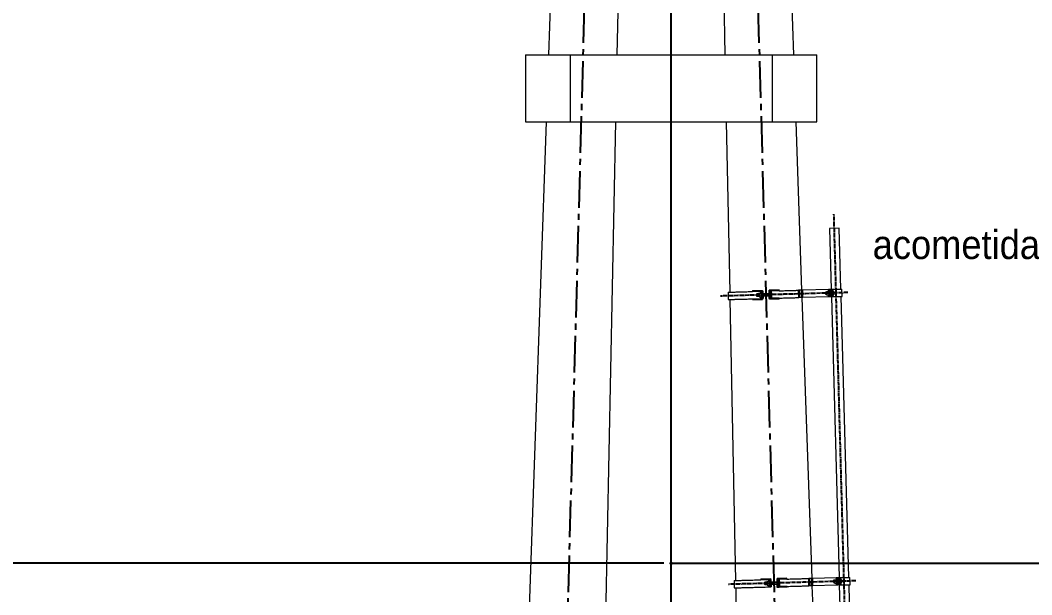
# Model space of a CAD drawing. Header units: millimetres. Extents: x 1587714 to 3094800, y -694377 to -413614.
# Drawn here: x 2054004 to 2059262, y -558910 to -555921 of the extents above; entities that cross this region are included whole.
import ezdxf

# ---------------------------------------------------------------- set-up
doc = ezdxf.new("R2010")
doc.units = ezdxf.units.MM
doc.linetypes.add('CENTER2', pattern=[28.575, 19.05, -3.175, 3.175, -3.175])
for name, color, linetype in [('0_EJES', 1, 'CENTER2'), ('M0_EQUIPOS', 7, 'Continuous'), ('M_DIM', 1, 'Continuous')]:
    doc.layers.add(name, color=color, linetype=linetype)
doc.styles.add('ARIAL', font='arial.ttf', dxfattribs={"width": 0.8})

# ---------------------------------------------------------------- blocks, each defined once
blk = doc.blocks.new('poste doble terminal TM1')
at = {"color": 2}
blk.add_circle((0, 0), 4.03, dxfattribs=at)
at = {"layer": '0_EJES', "color": 8, "ltscale": 10}
for p, q in [((-325.47, 7467.04), (-618.13, -3150)), ((325.47, 7467.04), (618.13, -3150))]:
    blk.add_line(p, q, dxfattribs=at)
at = {"layer": '0_EJES'}
for p, q in [((917.38, -758.96), (846.42, 1815.35)), ((918, 1407.86), (256.49, 1389.63)), ((959.34, -91.57), (297.82, -109.8))]:
    blk.add_line(p, q, dxfattribs=at)
at = {"layer": 'M0_EQUIPOS', "color": 7, "linetype": 'Continuous', "lineweight": 15}
for p, q in [((-526.69, 5795), (-637.02, 2645)), ((-279.85, 2645), (-216.51, 5795)), ((216.51, 5795), (279.85, 2645)), ((637.02, 2645), (526.69, 5795)), ((-757.5, 2645), (-757.5, 2295)), ((-757.5, 2645), (-525, 2645)), ((-525, 2645), (-525, 2295)), ((-525, 2645), (525, 2645)), ((525, 2645), (525, 2295)), ((525, 2645), (757.5, 2645)), ((757.5, 2295), (757.5, 2645)), ((-757.5, 2295), (-525, 2295)), ((-649.28, 2295), (-737.81, -232.73)), ((-525, 2295), (525, 2295)), ((-348.12, -750), (-286.89, 2295)), ((286.89, 2295), (304.69, 1410.01)), ((525, 2295), (757.5, 2295)), ((679.91, 1420.36), (649.28, 2295)), ((305.45, 1371.92), (334.84, -89.73)), ((732.42, -78.77), (681.24, 1382.28)), ((335.61, -127.82), (348.12, -750)), ((737.81, -232.75), (733.75, -116.84))]:
    blk.add_line(p, q, dxfattribs=at)
at = {"layer": 'M0_EQUIPOS', "color": 6, "linetype": 'Continuous', "lineweight": 15}
for p, q in [((873.85, 1741.94), (823.07, 1740.54)), ((823.07, 1740.54), (831.78, 1424.54)), ((882.56, 1425.94), (873.85, 1741.94)), ((832.83, 1386.46), (873.11, -74.89)), ((923.89, -73.49), (883.61, 1387.86)), ((874.16, -112.97), (891.72, -750)), ((942.54, -750), (924.94, -111.57))]:
    blk.add_line(p, q, dxfattribs=at)
at = {"layer": 'M0_EQUIPOS', "linetype": 'Continuous', "lineweight": 15}
for p, q in [((520.16, 1420.71), (510.16, 1420.44)), ((510.29, 1415.68), (510.16, 1420.44)), ((560.94, 1421.84), (520.16, 1420.71)), ((520.29, 1415.96), (520.16, 1420.71)), ((561.07, 1417.08), (560.94, 1421.84)), ((666.72, 1419.99), (662.59, 1419.88)), ((663.64, 1381.79), (662.59, 1419.88)), ((667.77, 1381.91), (666.72, 1419.99)), ((677.87, 1382.19), (676.82, 1420.27)), ((817.16, 1424.14), (684.16, 1420.47)), ((685.21, 1382.39), (684.16, 1420.47)), ((817.44, 1414.09), (817.16, 1424.14)), ((826.92, 1424.41), (822.16, 1424.28)), ((823.21, 1386.19), (822.16, 1424.28)), ((831.68, 1424.54), (826.92, 1424.41)), ((827.97, 1386.32), (826.92, 1424.41)), ((831.68, 1424.54), (836.44, 1424.67)), ((831.68, 1424.54), (832.73, 1386.45)), ((836.44, 1424.67), (836.71, 1414.63)), ((839.88, 1424.77), (857.17, 1425.24)), ((839.88, 1424.77), (840.15, 1414.72)), ((857.17, 1425.24), (858.22, 1387.16)), ((888.47, 1387.99), (887.42, 1426.08)), ((296.02, 1409.77), (297.07, 1371.69)), ((423.39, 1418.05), (464.18, 1419.17)), ((423.39, 1418.05), (423.52, 1413.29)), ((423.52, 1413.29), (464.31, 1414.41)), ((424.57, 1375.2), (465.36, 1376.33)), ((424.57, 1375.2), (424.71, 1370.45)), ((424.71, 1370.45), (465.49, 1371.57)), ((444.99, 1400.83), (444.05, 1399.84)), ((444.33, 1389.77), (445.32, 1388.83)), ((456.76, 1401.15), (444.99, 1400.83)), ((445.32, 1388.83), (457.09, 1389.15)), ((457.94, 1404.71), (466.77, 1404.95)), ((458.2, 1395.19), (467.03, 1395.43)), ((458.46, 1385.67), (467.3, 1385.91)), ((464.11, 1414.41), (464.37, 1404.89)), ((464.18, 1419.17), (474.17, 1419.45)), ((464.18, 1419.17), (464.31, 1414.41)), ((464.31, 1414.41), (470.96, 1414.6)), ((464.9, 1385.84), (465.16, 1376.32)), ((465.36, 1376.33), (472.01, 1376.51)), ((465.36, 1376.33), (465.49, 1371.57)), ((465.49, 1371.57), (475.49, 1371.85)), ((471.18, 1406.59), (468, 1406.5)), ((468.14, 1401.46), (468.14, 1401.46)), ((468.47, 1389.47), (468.47, 1389.47)), ((468.61, 1384.43), (471.79, 1384.52)), ((470.96, 1414.6), (477.3, 1414.77)), ((470.96, 1414.6), (472.01, 1376.51)), ((472.01, 1376.51), (478.35, 1376.69)), ((474.17, 1419.45), (474.31, 1414.69)), ((475.35, 1376.6), (475.49, 1371.85)), ((477.3, 1414.77), (478.35, 1376.69)), ((507.65, 1402.55), (477.66, 1401.73)), ((477.99, 1389.73), (507.98, 1390.56)), ((507.29, 1415.6), (513.64, 1415.77)), ((507.29, 1415.6), (508.34, 1377.51)), ((508.34, 1377.51), (514.69, 1377.69)), ((511.47, 1372.84), (511.34, 1377.6)), ((521.47, 1373.11), (511.47, 1372.84)), ((520.29, 1415.96), (513.64, 1415.77)), ((513.64, 1415.77), (514.69, 1377.69)), ((514.52, 1405.74), (513.92, 1405.73)), ((514.41, 1387.73), (515.01, 1387.75)), ((514.52, 1405.74), (520.87, 1405.92)), ((514.64, 1401.25), (514.52, 1405.74)), ((514.76, 1396.75), (514.64, 1401.25)), ((521.34, 1377.87), (514.69, 1377.69)), ((514.76, 1396.75), (521.12, 1396.92)), ((514.89, 1392.25), (514.76, 1396.75)), ((515.01, 1387.75), (514.89, 1392.25)), ((515.01, 1387.75), (521.37, 1387.93)), ((561.07, 1417.08), (520.29, 1415.96)), ((520.49, 1415.96), (520.77, 1405.92)), ((521.26, 1387.92), (521.54, 1377.88)), ((562.12, 1379), (521.34, 1377.87)), ((521.47, 1373.11), (521.34, 1377.87)), ((562.25, 1374.24), (521.47, 1373.11)), ((562.25, 1374.24), (562.12, 1379)), ((667.77, 1381.91), (663.64, 1381.79)), ((818.21, 1386.05), (685.21, 1382.39)), ((803.01, 1410.7), (802.08, 1409.7)), ((802.35, 1399.64), (803.34, 1398.7)), ((807.27, 1410.81), (803.01, 1410.7)), ((803.34, 1398.7), (807.6, 1398.82)), ((807.99, 1413.83), (818.38, 1414.12)), ((808.24, 1404.84), (818.63, 1405.12)), ((808.49, 1395.84), (818.88, 1396.13)), ((818.21, 1386.05), (817.94, 1396.1)), ((822.3, 1416.27), (819.13, 1416.18)), ((822.74, 1400.48), (819.56, 1400.4)), ((819.56, 1400.4), (819.57, 1400.05)), ((819.57, 1400.05), (819.61, 1398.9)), ((822.78, 1398.98), (819.61, 1398.9)), ((819.74, 1394.11), (822.91, 1394.2)), ((822.52, 1411.23), (822.44, 1411.23)), ((822.74, 1400.48), (822.78, 1398.98)), ((822.77, 1399.24), (822.85, 1399.24)), ((827.97, 1386.32), (823.21, 1386.19)), ((832.73, 1386.45), (827.97, 1386.32)), ((832.56, 1414.51), (831.96, 1414.49)), ((832.45, 1396.5), (833.05, 1396.52)), ((832.56, 1414.51), (838.91, 1414.69)), ((832.68, 1410.01), (832.56, 1414.51)), ((832.8, 1405.51), (832.68, 1410.01)), ((832.73, 1386.45), (837.49, 1386.59)), ((832.8, 1405.51), (839.16, 1405.69)), ((832.93, 1401.02), (832.8, 1405.51)), ((833.05, 1396.52), (832.93, 1401.02)), ((833.05, 1396.52), (839.41, 1396.69)), ((837.21, 1396.63), (837.49, 1386.59)), ((839.89, 1414.71), (843.67, 1414.82)), ((839.96, 1405.71), (843.92, 1405.82)), ((840.38, 1396.72), (844.16, 1396.82)), ((840.65, 1396.73), (840.93, 1386.68)), ((840.93, 1386.68), (858.22, 1387.16)), ((327.36, -89.93), (328.41, -128.02)), ((465.73, -81.36), (506.51, -80.23)), ((465.73, -81.36), (465.86, -86.11)), ((465.86, -86.11), (506.64, -84.99)), ((486.32, -98.6), (485.39, -99.59)), ((498.1, -98.28), (486.32, -98.6)), ((499.27, -94.72), (508.1, -94.48)), ((499.53, -104.24), (508.37, -104)), ((505.39, -85.02), (505.65, -94.55)), ((506.51, -80.23), (516.51, -79.96)), ((506.51, -80.23), (506.64, -84.99)), ((506.64, -84.99), (512.29, -84.83)), ((512.51, -92.84), (509.34, -92.93)), ((509.48, -97.97), (509.47, -97.97)), ((512.29, -84.83), (518.64, -84.66)), ((512.29, -84.83), (513.34, -122.92)), ((516.51, -79.96), (516.64, -84.71)), ((518.64, -84.66), (519.69, -122.74)), ((548.99, -96.88), (519, -97.7)), ((548.63, -83.83), (554.97, -83.66)), ((548.63, -83.83), (549.68, -121.92)), ((560.49, -78.74), (550.49, -79.02)), ((550.62, -83.78), (550.49, -79.02)), ((560.62, -83.5), (554.97, -83.66)), ((554.97, -83.66), (556.02, -121.74)), ((555.85, -93.69), (555.25, -93.7)), ((555.85, -93.69), (562.2, -93.51)), ((555.97, -98.19), (555.85, -93.69)), ((556.1, -102.68), (555.97, -98.19)), ((556.1, -102.68), (562.45, -102.51)), ((556.22, -107.18), (556.1, -102.68)), ((601.27, -77.62), (560.49, -78.74)), ((560.62, -83.5), (560.49, -78.74)), ((601.41, -82.38), (560.62, -83.5)), ((561.87, -83.47), (562.15, -93.51)), ((601.41, -82.38), (601.27, -77.62)), ((719.55, -79.12), (715.35, -79.24)), ((716.4, -117.32), (715.35, -79.24)), ((720.6, -117.21), (719.55, -79.12)), ((729.98, -116.95), (728.93, -78.86)), ((858.5, -75.29), (736.34, -78.66)), ((737.39, -116.74), (736.34, -78.66)), ((844.35, -88.74), (843.41, -89.73)), ((843.69, -99.79), (844.68, -100.73)), ((848.61, -88.62), (844.35, -88.74)), ((844.68, -100.73), (848.94, -100.61)), ((849.33, -85.6), (859.72, -85.31)), ((849.58, -94.59), (859.96, -94.31)), ((849.82, -103.59), (860.21, -103.3)), ((858.77, -85.34), (858.5, -75.29)), ((859.55, -113.38), (859.27, -103.33)), ((863.64, -83.17), (860.46, -83.25)), ((868.25, -75.02), (863.5, -75.15)), ((864.55, -113.24), (863.5, -75.15)), ((863.86, -88.2), (863.78, -88.2)), ((864.11, -100.2), (864.19, -100.19)), ((873.01, -74.89), (868.25, -75.02)), ((868.25, -75.02), (869.3, -113.11)), ((873.01, -74.89), (877.77, -74.76)), ((873.01, -74.89), (874.06, -112.98)), ((873.89, -84.92), (873.29, -84.94)), ((873.79, -102.93), (874.38, -102.91)), ((873.89, -84.92), (880.24, -84.74)), ((874.01, -89.42), (873.89, -84.92)), ((874.14, -93.92), (874.01, -89.42)), ((874.14, -93.92), (880.49, -93.74)), ((874.26, -98.41), (874.14, -93.92)), ((874.38, -102.91), (874.26, -98.41)), ((874.38, -102.91), (880.74, -102.74)), ((877.77, -74.76), (878.05, -84.81)), ((878.54, -102.8), (878.82, -112.84)), ((881.21, -74.66), (898.5, -74.19)), ((881.21, -74.66), (881.49, -84.71)), ((881.22, -84.72), (885, -84.61)), ((881.29, -93.72), (885.25, -93.61)), ((881.72, -102.71), (885.5, -102.61)), ((881.98, -102.7), (882.26, -112.75)), ((898.5, -74.19), (899.55, -112.27)), ((929.8, -111.44), (928.75, -73.35)), ((485.66, -109.66), (486.65, -110.6)), ((486.65, -110.6), (498.43, -110.28)), ((499.79, -113.76), (508.63, -113.52)), ((506.17, -113.59), (506.44, -123.11)), ((509.8, -109.96), (509.81, -109.96)), ((509.94, -115), (513.12, -114.91)), ((513.34, -122.92), (519.69, -122.74)), ((519.33, -109.7), (549.32, -108.87)), ((549.68, -121.92), (556.02, -121.74)), ((551.81, -126.62), (551.67, -121.86)), ((561.8, -126.35), (551.81, -126.62)), ((555.75, -111.7), (556.35, -111.68)), ((561.67, -121.59), (556.02, -121.74)), ((556.35, -111.68), (556.22, -107.18)), ((556.35, -111.68), (562.7, -111.5)), ((602.46, -120.46), (561.67, -121.59)), ((561.8, -126.35), (561.67, -121.59)), ((602.59, -125.22), (561.8, -126.35)), ((562.65, -111.51), (562.92, -121.55)), ((602.59, -125.22), (602.46, -120.46)), ((720.6, -117.21), (716.4, -117.32)), ((859.55, -113.38), (737.39, -116.74)), ((861.07, -105.32), (864.24, -105.23)), ((869.3, -113.11), (864.55, -113.24)), ((874.06, -112.98), (869.3, -113.11)), ((874.06, -112.98), (878.82, -112.84)), ((882.26, -112.75), (899.55, -112.27))]:
    blk.add_line(p, q, dxfattribs=at)
at = {"layer": 'M0_EQUIPOS', "linetype": 'Continuous', "lineweight": 15, "flags": 128}
for points in [[(561.07, 1417.08), (568.67, 1417.29), (576.3, 1417.5), (583.77, 1417.71), (591.08, 1417.91), (598.21, 1418.1), (605.15, 1418.3), (611.89, 1418.48), (618.41, 1418.66), (624.69, 1418.83), (630.74, 1419), (636.54, 1419.16), (642.08, 1419.31), (647.34, 1419.46), (652.33, 1419.6), (657.02, 1419.73), (661.41, 1419.85), (662.59, 1419.88)], [(676.82, 1420.27), (675.68, 1420.24), (674.51, 1420.21), (673.3, 1420.17), (672.05, 1420.14), (670.77, 1420.1), (669.45, 1420.07), (668.1, 1420.03), (666.72, 1419.99)], [(684.16, 1420.47), (683, 1420.44), (681.87, 1420.41), (680.78, 1420.38), (679.77, 1420.35), (678.84, 1420.33), (678.04, 1420.3), (677.35, 1420.29), (676.82, 1420.27)], [(822.16, 1424.28), (822.07, 1424.28), (821.78, 1424.27), (821.32, 1424.25), (820.7, 1424.24), (819.94, 1424.22), (819.08, 1424.19), (818.14, 1424.17), (817.16, 1424.14)], [(836.44, 1424.67), (836.5, 1424.67), (836.7, 1424.68), (837.02, 1424.69), (837.44, 1424.7), (837.97, 1424.71), (838.56, 1424.73), (839.21, 1424.75), (839.88, 1424.77)], [(857.17, 1425.24), (860.44, 1425.33), (863.67, 1425.42), (866.83, 1425.51), (869.87, 1425.59), (872.76, 1425.67), (875.48, 1425.75), (877.97, 1425.82), (880.22, 1425.88), (882.21, 1425.93), (883.89, 1425.98), (885.27, 1426.02), (886.32, 1426.05), (887.02, 1426.07), (887.37, 1426.08), (887.42, 1426.08)], [(296.02, 1409.77), (296.07, 1409.78), (296.42, 1409.79), (297.13, 1409.81), (298.2, 1409.83), (299.62, 1409.87), (301.38, 1409.92), (303.49, 1409.98), (305.95, 1410.05), (308.74, 1410.13), (311.87, 1410.21), (315.32, 1410.31), (319.1, 1410.41), (323.18, 1410.52), (327.58, 1410.64), (332.27, 1410.77), (337.25, 1410.91), (342.52, 1411.06), (348.06, 1411.21), (353.85, 1411.37), (359.9, 1411.54), (366.19, 1411.71), (372.71, 1411.89), (379.44, 1412.07), (386.38, 1412.27), (393.51, 1412.46), (400.82, 1412.66), (408.3, 1412.87), (415.93, 1413.08), (423.52, 1413.29)], [(297.07, 1371.69), (297.12, 1371.69), (297.47, 1371.7), (298.18, 1371.72), (299.25, 1371.75), (300.67, 1371.79), (302.43, 1371.84), (304.54, 1371.89), (307, 1371.96), (309.79, 1372.04), (312.92, 1372.13), (316.37, 1372.22), (320.14, 1372.32), (324.23, 1372.44), (328.63, 1372.56), (333.32, 1372.69), (338.3, 1372.83), (343.57, 1372.97), (349.11, 1373.12), (354.9, 1373.28), (360.95, 1373.45), (367.24, 1373.62), (373.76, 1373.8), (380.49, 1373.99), (387.43, 1374.18), (394.56, 1374.38), (401.87, 1374.58), (409.35, 1374.78), (416.98, 1374.99), (424.57, 1375.2)], [(444.05, 1399.84), (444.05, 1399.81), (444.06, 1399.51), (444.08, 1398.85), (444.11, 1397.89), (444.14, 1396.7), (444.18, 1395.37), (444.21, 1394), (444.25, 1392.69), (444.28, 1391.54), (444.31, 1390.62), (444.32, 1390.02), (444.33, 1389.77), (444.33, 1389.77)], [(444.99, 1400.83), (444.99, 1400.74), (445, 1400.31), (445.03, 1399.53), (445.06, 1398.45), (445.09, 1397.15), (445.13, 1395.7), (445.17, 1394.2), (445.21, 1392.74), (445.25, 1391.41), (445.28, 1390.29), (445.3, 1389.46), (445.32, 1388.96), (445.32, 1388.83)], [(456.67, 1404.67), (456.67, 1404.59), (456.68, 1404.35), (456.69, 1403.95), (456.7, 1403.4), (456.72, 1402.71), (456.74, 1401.89), (456.77, 1400.95), (456.8, 1399.91)], [(456.8, 1399.91), (456.83, 1398.8), (456.86, 1397.62), (456.89, 1396.4), (456.93, 1395.15), (456.96, 1393.91), (457, 1392.69), (457.03, 1391.51), (457.06, 1390.39)], [(457.06, 1390.39), (457.09, 1389.36), (457.11, 1388.42), (457.14, 1387.6), (457.16, 1386.91), (457.17, 1386.36), (457.18, 1385.96), (457.19, 1385.71), (457.19, 1385.63)], [(468, 1406.5), (468.01, 1406.41), (468.02, 1405.97), (468.04, 1405.2), (468.07, 1404.11), (468.11, 1402.75), (468.15, 1401.14), (468.2, 1399.36), (468.25, 1397.44), (468.31, 1395.47), (468.36, 1393.49), (468.41, 1391.58), (468.46, 1389.79), (468.51, 1388.19), (468.55, 1386.82), (468.58, 1385.73), (468.6, 1384.96), (468.61, 1384.53), (468.61, 1384.43)], [(468.17, 1400.23), (468.14, 1401.26), (468.12, 1402.2), (468.1, 1403.02), (468.08, 1403.71), (468.06, 1404.26), (468.05, 1404.66), (468.04, 1404.91), (468.04, 1404.99)], [(468.17, 1400.23), (468.2, 1399.11), (468.24, 1397.93), (468.27, 1396.71), (468.3, 1395.47), (468.34, 1394.22), (468.37, 1393), (468.4, 1391.82), (468.43, 1390.71)], [(468.57, 1385.94), (468.56, 1386.03), (468.56, 1386.27), (468.55, 1386.67), (468.53, 1387.22), (468.51, 1387.91), (468.49, 1388.73), (468.46, 1389.67), (468.43, 1390.71)], [(521.8, 1401.44), (521.77, 1402.42), (521.75, 1403.31), (521.73, 1404.08), (521.71, 1404.74), (521.69, 1405.26), (521.68, 1405.63), (521.68, 1405.86), (521.67, 1405.94)], [(522.05, 1392.45), (522.02, 1393.5), (521.99, 1394.62), (521.95, 1395.77), (521.92, 1396.94), (521.89, 1398.12), (521.86, 1399.27), (521.83, 1400.39), (521.8, 1401.44)], [(522.17, 1387.95), (522.17, 1388.02), (522.16, 1388.25), (522.15, 1388.63), (522.14, 1389.15), (522.12, 1389.81), (522.1, 1390.58), (522.07, 1391.47), (522.05, 1392.45)], [(562.12, 1379), (569.72, 1379.2), (577.35, 1379.41), (584.82, 1379.62), (592.13, 1379.82), (599.26, 1380.02), (606.2, 1380.21), (612.94, 1380.4), (619.46, 1380.58), (625.74, 1380.75), (631.79, 1380.92), (637.59, 1381.08), (643.13, 1381.23), (648.39, 1381.37), (653.38, 1381.51), (658.07, 1381.64), (662.46, 1381.76), (663.64, 1381.79)], [(677.87, 1382.19), (676.73, 1382.15), (675.56, 1382.12), (674.35, 1382.09), (673.1, 1382.05), (671.82, 1382.02), (670.5, 1381.98), (669.15, 1381.95), (667.77, 1381.91)], [(685.21, 1382.39), (684.05, 1382.36), (682.92, 1382.32), (681.83, 1382.3), (680.82, 1382.27), (679.89, 1382.24), (679.08, 1382.22), (678.4, 1382.2), (677.87, 1382.19)], [(802.08, 1409.7), (802.08, 1409.62), (802.09, 1409.19), (802.11, 1408.43), (802.14, 1407.38), (802.18, 1406.14), (802.21, 1404.79), (802.25, 1403.42), (802.29, 1402.15)], [(802.29, 1402.15), (802.31, 1401.07), (802.34, 1400.25), (802.35, 1399.77), (802.35, 1399.64)], [(803.01, 1410.7), (803.01, 1410.67), (803.02, 1410.36), (803.04, 1409.69), (803.07, 1408.71), (803.1, 1407.48), (803.14, 1406.07), (803.18, 1404.57), (803.22, 1403.08), (803.26, 1401.7)], [(803.26, 1401.7), (803.29, 1400.5), (803.32, 1399.57), (803.34, 1398.96), (803.34, 1398.7), (803.34, 1398.7)], [(807.19, 1413.81), (807.19, 1413.73), (807.2, 1413.5), (807.21, 1413.13), (807.22, 1412.61), (807.24, 1411.95), (807.26, 1411.18), (807.29, 1410.29), (807.31, 1409.31)], [(807.31, 1409.31), (807.34, 1408.26), (807.37, 1407.14), (807.41, 1405.99), (807.44, 1404.81), (807.47, 1403.64), (807.5, 1402.49), (807.53, 1401.37), (807.56, 1400.32)], [(807.56, 1400.32), (807.59, 1399.34), (807.61, 1398.45), (807.64, 1397.68), (807.65, 1397.02), (807.67, 1396.5), (807.68, 1396.12), (807.68, 1395.9), (807.69, 1395.82)], [(823.21, 1386.19), (823.12, 1386.19), (822.83, 1386.18), (822.37, 1386.17), (821.75, 1386.15), (820.99, 1386.13), (820.13, 1386.11), (819.19, 1386.08), (818.21, 1386.05)], [(819.13, 1416.18), (819.13, 1416.17), (819.14, 1415.93), (819.15, 1415.33), (819.18, 1414.41), (819.21, 1413.18), (819.25, 1411.7), (819.3, 1410), (819.35, 1408.15), (819.41, 1406.2), (819.46, 1404.21), (819.51, 1402.26), (819.56, 1400.4)], [(819.61, 1398.9), (819.65, 1397.37), (819.68, 1396.09), (819.71, 1395.11), (819.73, 1394.45), (819.74, 1394.14), (819.74, 1394.11)], [(822.3, 1416.27), (822.3, 1416.26), (822.31, 1416.01), (822.33, 1415.42), (822.35, 1414.49), (822.39, 1413.27), (822.43, 1411.79), (822.47, 1410.09), (822.53, 1408.24), (822.58, 1406.28), (822.63, 1404.3), (822.69, 1402.34), (822.74, 1400.48)], [(822.78, 1398.98), (822.82, 1397.46), (822.86, 1396.18), (822.88, 1395.2), (822.9, 1394.54), (822.91, 1394.23), (822.91, 1394.2)], [(837.49, 1386.59), (837.55, 1386.59), (837.75, 1386.59), (838.07, 1386.6), (838.49, 1386.61), (839.02, 1386.63), (839.61, 1386.64), (840.26, 1386.66), (840.93, 1386.68)], [(839.84, 1410.21), (839.81, 1411.19), (839.79, 1412.07), (839.76, 1412.85), (839.75, 1413.5), (839.73, 1414.02), (839.72, 1414.4), (839.72, 1414.63), (839.71, 1414.71)], [(840.09, 1401.21), (840.06, 1402.27), (840.03, 1403.38), (839.99, 1404.54), (839.96, 1405.71), (839.93, 1406.89), (839.9, 1408.04), (839.87, 1409.15), (839.84, 1410.21)], [(840.09, 1401.21), (840.11, 1400.23), (840.14, 1399.35), (840.16, 1398.57), (840.18, 1397.92), (840.19, 1397.4), (840.2, 1397.02), (840.21, 1396.79), (840.21, 1396.71)], [(844.6, 1410.34), (844.57, 1411.32), (844.54, 1412.2), (844.52, 1412.98), (844.5, 1413.63), (844.49, 1414.15), (844.48, 1414.53), (844.47, 1414.76), (844.47, 1414.84)], [(844.84, 1401.34), (844.81, 1402.4), (844.78, 1403.51), (844.75, 1404.67), (844.72, 1405.84), (844.69, 1407.02), (844.66, 1408.17), (844.62, 1409.29), (844.6, 1410.34)], [(844.84, 1401.34), (844.87, 1400.37), (844.89, 1399.48), (844.92, 1398.71), (844.93, 1398.05), (844.95, 1397.53), (844.96, 1397.15), (844.97, 1396.92), (844.97, 1396.85)], [(858.22, 1387.16), (861.49, 1387.25), (864.72, 1387.34), (867.88, 1387.42), (870.92, 1387.51), (873.81, 1387.59), (876.53, 1387.66), (879.02, 1387.73), (881.27, 1387.79), (883.26, 1387.85), (884.94, 1387.89), (886.32, 1387.93), (887.37, 1387.96), (888.07, 1387.98), (888.42, 1387.99), (888.47, 1387.99)], [(327.36, -89.93), (327.4, -89.93), (327.76, -89.92), (328.47, -89.9), (329.54, -89.87), (330.95, -89.83), (332.72, -89.78), (334.84, -89.73), (337.29, -89.66), (340.09, -89.58), (343.22, -89.49), (346.68, -89.4), (350.46, -89.29), (354.56, -89.18), (358.97, -89.06), (363.67, -88.93), (368.68, -88.79), (373.96, -88.65), (379.53, -88.49), (385.35, -88.33), (391.44, -88.17), (397.77, -87.99), (404.33, -87.81), (411.12, -87.62), (418.12, -87.43), (425.32, -87.23), (432.7, -87.03), (440.26, -86.82), (447.98, -86.61), (455.85, -86.39), (463.85, -86.17), (465.86, -86.11)], [(485.39, -99.59), (485.39, -99.62), (485.39, -99.93), (485.41, -100.58), (485.44, -101.54), (485.47, -102.73), (485.51, -104.06), (485.55, -105.43), (485.58, -106.74), (485.61, -107.89), (485.64, -108.81), (485.66, -109.41), (485.66, -109.66), (485.66, -109.66)], [(486.32, -98.6), (486.33, -98.69), (486.34, -99.12), (486.36, -99.9), (486.39, -100.98), (486.42, -102.28), (486.46, -103.73), (486.51, -105.23), (486.55, -106.69), (486.58, -108.03), (486.61, -109.14), (486.64, -109.97), (486.65, -110.47), (486.65, -110.6)], [(498, -94.76), (498, -94.84), (498.01, -95.08), (498.02, -95.48), (498.03, -96.03), (498.05, -96.72), (498.08, -97.55), (498.1, -98.48), (498.13, -99.52)], [(498.13, -99.52), (498.16, -100.63), (498.19, -101.81), (498.23, -103.03), (498.26, -104.28), (498.3, -105.52), (498.33, -106.74), (498.36, -107.92), (498.39, -109.04)], [(509.34, -92.93), (509.34, -93.02), (509.35, -93.46), (509.37, -94.23), (509.4, -95.32), (509.44, -96.68), (509.48, -98.29), (509.53, -100.07), (509.59, -101.99), (509.64, -103.96), (509.69, -105.94), (509.75, -107.85), (509.8, -109.64), (509.84, -111.24), (509.88, -112.61), (509.91, -113.7), (509.93, -114.47), (509.94, -114.9), (509.94, -115)], [(509.51, -99.2), (509.48, -98.17), (509.45, -97.23), (509.43, -96.41), (509.41, -95.72), (509.39, -95.17), (509.38, -94.77), (509.38, -94.52), (509.37, -94.44)], [(509.51, -99.2), (509.54, -100.32), (509.57, -101.5), (509.6, -102.72), (509.64, -103.96), (509.67, -105.21), (509.7, -106.43), (509.74, -107.61), (509.77, -108.72)], [(563.13, -97.99), (563.1, -97.01), (563.08, -96.12), (563.06, -95.35), (563.04, -94.69), (563.03, -94.17), (563.02, -93.8), (563.01, -93.57), (563.01, -93.49)], [(563.38, -106.98), (563.35, -105.93), (563.32, -104.81), (563.29, -103.66), (563.25, -102.49), (563.22, -101.31), (563.19, -100.16), (563.16, -99.04), (563.13, -97.99)], [(601.41, -82.38), (603.41, -82.32), (611.41, -82.1), (619.28, -81.88), (627, -81.67), (634.56, -81.46), (641.95, -81.26), (649.14, -81.06), (656.14, -80.87), (662.93, -80.68), (669.49, -80.5), (675.82, -80.33), (681.91, -80.16), (687.74, -80), (693.3, -79.84), (698.59, -79.7), (703.59, -79.56), (708.3, -79.43), (712.7, -79.31), (715.35, -79.24)], [(728.93, -78.86), (727.88, -78.89), (726.78, -78.92), (725.66, -78.95), (724.5, -78.98), (723.31, -79.02), (722.09, -79.05), (720.83, -79.09), (719.55, -79.12)], [(736.34, -78.66), (735.16, -78.69), (734.01, -78.72), (732.9, -78.75), (731.88, -78.78), (730.95, -78.81), (730.14, -78.83), (729.46, -78.85), (728.93, -78.86)], [(843.41, -89.73), (843.41, -89.75), (843.42, -90.06), (843.44, -90.71), (843.46, -91.67), (843.5, -92.86), (843.53, -94.19), (843.57, -95.56), (843.61, -96.87), (843.64, -98.02), (843.66, -98.94), (843.68, -99.54), (843.69, -99.79), (843.69, -99.79)], [(844.35, -88.74), (844.35, -88.82), (844.36, -89.25), (844.38, -90.03), (844.41, -91.11), (844.45, -92.41), (844.49, -93.86), (844.53, -95.36), (844.57, -96.82), (844.61, -98.16), (844.64, -99.27), (844.66, -100.11), (844.67, -100.6), (844.68, -100.73)], [(848.52, -85.62), (848.53, -85.7), (848.53, -85.93), (848.54, -86.3), (848.56, -86.82), (848.57, -87.48), (848.6, -88.25), (848.62, -89.14), (848.65, -90.12)], [(848.65, -90.12), (848.68, -91.17), (848.71, -92.29), (848.74, -93.44), (848.77, -94.62), (848.8, -95.79), (848.84, -96.94), (848.87, -98.06), (848.9, -99.11)], [(848.9, -99.11), (848.92, -100.09), (848.95, -100.98), (848.97, -101.75), (848.99, -102.41), (849, -102.93), (849.01, -103.31), (849.02, -103.54), (849.02, -103.61)], [(863.5, -75.15), (863.4, -75.16), (863.12, -75.16), (862.65, -75.18), (862.03, -75.19), (861.27, -75.21), (860.41, -75.24), (859.47, -75.26), (858.5, -75.29)], [(860.46, -83.25), (860.47, -83.37), (860.48, -83.84), (860.5, -84.64), (860.53, -85.75), (860.57, -87.15), (860.61, -88.77), (860.66, -90.57), (860.72, -92.49), (860.77, -94.47), (860.83, -96.45), (860.88, -98.35), (860.93, -100.12), (860.97, -101.7), (861.01, -103.05), (861.04, -104.11), (861.06, -104.85), (861.07, -105.25), (861.07, -105.32)], [(863.64, -83.17), (863.64, -83.28), (863.65, -83.75), (863.67, -84.55), (863.71, -85.67), (863.74, -87.06), (863.79, -88.68), (863.84, -90.48), (863.89, -92.4), (863.95, -94.38), (864, -96.36), (864.05, -98.26), (864.1, -100.03), (864.15, -101.62), (864.18, -102.96), (864.21, -104.02), (864.23, -104.76), (864.24, -105.16), (864.24, -105.23)], [(877.77, -74.76), (877.84, -74.76), (878.03, -74.75), (878.35, -74.74), (878.78, -74.73), (879.3, -74.72), (879.89, -74.7), (880.54, -74.68), (881.21, -74.66)], [(881.17, -89.22), (881.14, -88.24), (881.12, -87.36), (881.1, -86.58), (881.08, -85.93), (881.07, -85.41), (881.05, -85.03), (881.05, -84.8), (881.05, -84.72)], [(881.42, -98.22), (881.39, -97.16), (881.36, -96.05), (881.33, -94.89), (881.29, -93.72), (881.26, -92.54), (881.23, -91.39), (881.2, -90.28), (881.17, -89.22)], [(881.54, -102.72), (881.54, -102.64), (881.53, -102.41), (881.52, -102.03), (881.51, -101.51), (881.49, -100.86), (881.47, -100.08), (881.45, -99.2), (881.42, -98.22)], [(885.8, -84.59), (885.81, -84.67), (885.81, -84.9), (885.82, -85.28), (885.84, -85.8), (885.86, -86.45), (885.88, -87.23), (885.9, -88.11), (885.93, -89.09)], [(886.18, -98.09), (886.15, -97.03), (886.12, -95.92), (886.08, -94.76), (886.05, -93.59), (886.02, -92.41), (885.99, -91.26), (885.96, -90.15), (885.93, -89.09)], [(886.3, -102.58), (886.3, -102.51), (886.29, -102.28), (886.28, -101.9), (886.27, -101.38), (886.25, -100.73), (886.23, -99.95), (886.2, -99.06), (886.18, -98.09)], [(898.5, -74.19), (901.77, -74.1), (905.01, -74.01), (908.16, -73.92), (911.2, -73.84), (914.1, -73.76), (916.81, -73.68), (919.3, -73.61), (921.56, -73.55), (923.54, -73.5), (925.23, -73.45), (926.6, -73.41), (927.65, -73.38), (928.35, -73.36), (928.71, -73.35), (928.75, -73.35)], [(328.41, -128.02), (328.45, -128.02), (328.81, -128.01), (329.52, -127.99), (330.59, -127.96), (332, -127.92), (333.77, -127.87), (335.89, -127.81), (338.34, -127.74), (341.14, -127.67), (344.27, -127.58), (347.73, -127.48), (351.51, -127.38), (355.61, -127.27), (360.02, -127.15), (364.72, -127.02), (369.73, -126.88), (375.01, -126.73), (380.58, -126.58), (386.4, -126.42), (392.49, -126.25), (398.82, -126.08), (405.38, -125.9), (412.17, -125.71), (419.17, -125.52), (426.37, -125.32), (433.75, -125.11), (441.31, -124.9), (449.03, -124.69), (456.9, -124.48), (464.9, -124.25), (473.02, -124.03), (481.25, -123.8), (489.57, -123.57), (497.97, -123.34), (506.44, -123.11)], [(498.39, -109.04), (498.42, -110.07), (498.45, -111.01), (498.47, -111.83), (498.49, -112.52), (498.5, -113.07), (498.52, -113.47), (498.52, -113.72), (498.52, -113.8)], [(506.44, -123.11), (507.83, -123.07), (509.15, -123.03), (510.34, -123), (511.37, -122.97), (512.21, -122.95), (512.83, -122.93), (513.21, -122.92), (513.34, -122.92)], [(509.9, -113.49), (509.9, -113.4), (509.89, -113.16), (509.88, -112.76), (509.86, -112.21), (509.84, -111.52), (509.82, -110.7), (509.8, -109.76), (509.77, -108.72)], [(563.5, -111.48), (563.5, -111.41), (563.49, -111.18), (563.48, -110.8), (563.47, -110.28), (563.45, -109.62), (563.43, -108.85), (563.41, -107.96), (563.38, -106.98)], [(602.46, -120.46), (604.46, -120.41), (612.46, -120.19), (620.33, -119.97), (628.05, -119.76), (635.61, -119.55), (643, -119.35), (650.19, -119.15), (657.19, -118.95), (663.98, -118.77), (670.54, -118.59), (676.87, -118.41), (682.96, -118.24), (688.79, -118.08), (694.35, -117.93), (699.64, -117.78), (704.64, -117.65), (709.35, -117.52), (713.75, -117.39), (716.4, -117.32)], [(729.98, -116.95), (728.92, -116.98), (727.83, -117.01), (726.71, -117.04), (725.55, -117.07), (724.36, -117.1), (723.14, -117.14), (721.88, -117.17), (720.6, -117.21)], [(737.39, -116.74), (736.21, -116.78), (735.06, -116.81), (733.95, -116.84), (732.93, -116.87), (732, -116.89), (731.19, -116.91), (730.51, -116.93), (729.98, -116.95)], [(864.55, -113.24), (864.45, -113.24), (864.17, -113.25), (863.7, -113.26), (863.08, -113.28), (862.32, -113.3), (861.46, -113.32), (860.52, -113.35), (859.55, -113.38)], [(878.82, -112.84), (878.89, -112.84), (879.08, -112.84), (879.4, -112.83), (879.83, -112.82), (880.35, -112.8), (880.94, -112.79), (881.59, -112.77), (882.26, -112.75)], [(899.55, -112.27), (902.82, -112.18), (906.05, -112.09), (909.21, -112.01), (912.25, -111.92), (915.15, -111.84), (917.86, -111.77), (920.35, -111.7), (922.61, -111.64), (924.59, -111.58), (926.28, -111.54), (927.65, -111.5), (928.7, -111.47), (929.4, -111.45), (929.76, -111.44), (929.8, -111.44)]]:
    blk.add_lwpolyline(points, dxfattribs=at)
at = {"layer": 'M0_EQUIPOS', "linetype": 'Continuous', "lineweight": 15}
for points, knots in [([(457.94, 1404.71), (457.6, 1404.7), (456.92, 1404.68), (456.67, 1404.67), (456.67, 1404.67), (456.67, 1404.67)], [0, 0, 0, 0, 0.4843414, 0.9863261, 1, 1, 1, 1]), ([(457.94, 1404.71), (457.76, 1404.3), (457.34, 1403.33), (456.87, 1401.73), (456.82, 1400.52), (456.8, 1399.91)], [0, 0, 0, 0, 0.2654579, 0.6280624, 1, 1, 1, 1]), ([(456.8, 1399.91), (456.8, 1399.8), (456.83, 1399.09), (457.08, 1397.77), (457.62, 1396.31), (458.06, 1395.46), (458.2, 1395.19)], [0, 0, 0, 0, 0.0665299, 0.4352657, 0.8145307, 1, 1, 1, 1]), ([(457.06, 1390.39), (457.09, 1391.06), (457.15, 1392.42), (457.68, 1394.01), (458.08, 1394.92), (458.2, 1395.19)], [0, 0, 0, 0, 0.4062764, 0.8272707, 1, 1, 1, 1]), ([(458.46, 1385.67), (458.11, 1386.4), (457.39, 1387.89), (457.09, 1389.53), (457.06, 1390.37), (457.06, 1390.39)], [0, 0, 0, 0, 0.4843304, 0.9863158, 1, 1, 1, 1]), ([(457.19, 1385.63), (457.24, 1385.63), (457.34, 1385.64), (457.91, 1385.65), (458.34, 1385.66), (458.46, 1385.67)], [0, 0, 0, 0, 0.406291, 0.8272699, 1, 1, 1, 1]), ([(466.77, 1404.95), (467.1, 1404.96), (467.78, 1404.98), (468.04, 1404.99), (468.04, 1404.99), (468.04, 1404.99)], [0, 0, 0, 0, 0.4843414, 0.9863261, 1, 1, 1, 1]), ([(466.77, 1404.95), (466.97, 1404.55), (467.44, 1403.61), (468, 1402.04), (468.12, 1400.84), (468.17, 1400.23)], [0, 0, 0, 0, 0.2654539, 0.6280677, 1, 1, 1, 1]), ([(468.17, 1400.23), (468.17, 1400.12), (468.18, 1399.4), (468.01, 1398.07), (467.55, 1396.58), (467.16, 1395.72), (467.03, 1395.43)], [0, 0, 0, 0, 0.0665133, 0.4352719, 0.81454701, 1, 1, 1, 1]), ([(468.43, 1390.71), (468.37, 1391.37), (468.23, 1392.72), (467.62, 1394.29), (467.17, 1395.17), (467.03, 1395.43)], [0, 0, 0, 0, 0.4062791, 0.8272824, 1, 1, 1, 1]), ([(467.3, 1385.91), (467.61, 1386.66), (468.25, 1388.19), (468.46, 1389.84), (468.44, 1390.68), (468.43, 1390.71)], [0, 0, 0, 0, 0.4843415, 0.9863183, 1, 1, 1, 1]), ([(468.57, 1385.94), (468.52, 1385.94), (468.42, 1385.94), (467.85, 1385.93), (467.42, 1385.91), (467.3, 1385.91)], [0, 0, 0, 0, 0.4062909, 0.8272699, 1, 1, 1, 1]), ([(521.67, 1405.94), (521.67, 1405.94), (521.67, 1405.94), (521.49, 1405.94), (521.08, 1405.92), (520.87, 1405.92)], [0, 0, 0, 0, 0.0700892, 0.5307854, 1, 1, 1, 1]), ([(520.87, 1405.92), (521.24, 1404.77), (521.7, 1403.3), (521.78, 1401.78), (521.8, 1401.44)], [0, 0, 0, 0, 0.779607, 1, 1, 1, 1]), ([(521.8, 1401.44), (521.73, 1400.22), (521.64, 1398.69), (521.2, 1397.21), (521.12, 1396.92)], [0, 0, 0, 0, 0.8036406, 1, 1, 1, 1]), ([(521.12, 1396.92), (521.36, 1396.2), (521.86, 1394.74), (521.98, 1393.21), (522.05, 1392.45)], [0, 0, 0, 0, 0.4954572, 1, 1, 1, 1]), ([(522.05, 1392.45), (522.05, 1392.34), (522.06, 1391.53), (521.93, 1390), (521.56, 1388.62), (521.37, 1387.93)], [0, 0, 0, 0, 0.0700818, 0.5308098, 1, 1, 1, 1]), ([(521.37, 1387.93), (521.59, 1387.93), (522.04, 1387.94), (522.13, 1387.95), (522.17, 1387.95)], [0, 0, 0, 0, 0.4954567, 1, 1, 1, 1]), ([(807.99, 1413.83), (807.77, 1413.83), (807.32, 1413.81), (807.23, 1413.81), (807.19, 1413.81)], [0, 0, 0, 0, 0.4954576, 1, 1, 1, 1]), ([(807.31, 1409.31), (807.31, 1409.42), (807.3, 1410.23), (807.43, 1411.75), (807.81, 1413.14), (807.99, 1413.83)], [0, 0, 0, 0, 0.0701217, 0.5308099, 1, 1, 1, 1]), ([(808.24, 1404.84), (808, 1405.56), (807.5, 1407.02), (807.38, 1408.55), (807.31, 1409.31)], [0, 0, 0, 0, 0.4954568, 1, 1, 1, 1]), ([(808.24, 1404.84), (808.13, 1404.46), (807.7, 1402.98), (807.62, 1401.45), (807.56, 1400.32)], [0, 0, 0, 0, 0.2575482, 1, 1, 1, 1]), ([(807.56, 1400.32), (807.59, 1399.91), (807.67, 1398.39), (808.14, 1396.92), (808.49, 1395.84)], [0, 0, 0, 0, 0.2686302, 1, 1, 1, 1]), ([(807.69, 1395.82), (807.69, 1395.82), (807.69, 1395.82), (807.87, 1395.82), (808.28, 1395.83), (808.49, 1395.84)], [0, 0, 0, 0, 0.0700891, 0.5307851, 1, 1, 1, 1]), ([(818.38, 1414.12), (818.61, 1414.13), (819.06, 1414.14), (819.14, 1414.14), (819.19, 1414.14)], [0, 0, 0, 0, 0.4954573, 1, 1, 1, 1]), ([(819.31, 1409.64), (819.31, 1409.75), (819.28, 1410.56), (819.06, 1412.08), (818.61, 1413.43), (818.38, 1414.12)], [0, 0, 0, 0, 0.0700809, 0.5307646, 1, 1, 1, 1]), ([(818.63, 1405.12), (818.83, 1405.86), (819.25, 1407.35), (819.29, 1408.87), (819.31, 1409.64)], [0, 0, 0, 0, 0.4954604, 1, 1, 1, 1]), ([(818.63, 1405.12), (818.76, 1404.75), (819.27, 1403.3), (819.44, 1401.78), (819.56, 1400.65)], [0, 0, 0, 0, 0.257542, 1, 1, 1, 1]), ([(819.56, 1400.65), (819.56, 1400.24), (819.55, 1398.71), (819.16, 1397.22), (818.88, 1396.13)], [0, 0, 0, 0, 0.26863879, 1, 1, 1, 1]), ([(819.68, 1396.15), (819.68, 1396.15), (819.67, 1396.15), (819.5, 1396.14), (819.09, 1396.13), (818.88, 1396.13)], [0, 0, 0, 0, 0.0700892, 0.530785, 1, 1, 1, 1]), ([(839.71, 1414.71), (839.71, 1414.71), (839.71, 1414.71), (839.53, 1414.7), (839.12, 1414.69), (838.91, 1414.69)], [0, 0, 0, 0, 0.0700891, 0.530785, 1, 1, 1, 1]), ([(838.91, 1414.69), (839.15, 1413.96), (839.65, 1412.5), (839.77, 1410.98), (839.84, 1410.21)], [0, 0, 0, 0, 0.4954578, 1, 1, 1, 1]), ([(839.84, 1410.21), (839.84, 1410.1), (839.85, 1409.3), (839.72, 1407.77), (839.35, 1406.39), (839.16, 1405.69)], [0, 0, 0, 0, 0.0701197, 0.5307895, 1, 1, 1, 1]), ([(839.16, 1405.69), (839.26, 1405.4), (839.77, 1403.95), (839.95, 1402.43), (840.09, 1401.21)], [0, 0, 0, 0, 0.1963462, 1, 1, 1, 1]), ([(840.09, 1401.21), (840.09, 1400.88), (840.09, 1399.35), (839.71, 1397.86), (839.41, 1396.69)], [0, 0, 0, 0, 0.22035487, 1, 1, 1, 1]), ([(839.41, 1396.69), (839.63, 1396.7), (840.08, 1396.71), (840.17, 1396.71), (840.21, 1396.71)], [0, 0, 0, 0, 0.4954575, 1, 1, 1, 1]), ([(844.47, 1414.84), (844.47, 1414.84), (844.46, 1414.84), (844.29, 1414.83), (843.88, 1414.82), (843.67, 1414.82)], [0, 0, 0, 0, 0.0700898, 0.5307837, 1, 1, 1, 1]), ([(843.67, 1414.82), (843.91, 1414.09), (844.41, 1412.63), (844.53, 1411.11), (844.6, 1410.34)], [0, 0, 0, 0, 0.4954575, 1, 1, 1, 1]), ([(844.6, 1410.34), (844.6, 1410.23), (844.61, 1409.43), (844.48, 1407.9), (844.1, 1406.52), (843.92, 1405.82)], [0, 0, 0, 0, 0.07008287, 0.53080987, 1, 1, 1, 1]), ([(843.92, 1405.82), (844.02, 1405.54), (844.53, 1404.08), (844.7, 1402.56), (844.84, 1401.34)], [0, 0, 0, 0, 0.1963766, 1, 1, 1, 1]), ([(844.84, 1401.34), (844.84, 1401.01), (844.85, 1399.49), (844.46, 1397.99), (844.16, 1396.82)], [0, 0, 0, 0, 0.2203552, 1, 1, 1, 1]), ([(844.16, 1396.82), (844.39, 1396.83), (844.84, 1396.84), (844.93, 1396.84), (844.97, 1396.85)], [0, 0, 0, 0, 0.4954578, 1, 1, 1, 1]), ([(499.27, -94.72), (498.94, -94.73), (498.26, -94.75), (498, -94.76), (498, -94.76), (498, -94.76)], [0, 0, 0, 0, 0.484339, 0.9863261, 1, 1, 1, 1]), ([(499.27, -94.72), (499.09, -95.13), (498.67, -96.1), (498.2, -97.7), (498.15, -98.91), (498.13, -99.52)], [0, 0, 0, 0, 0.2654639, 0.6280923, 1, 1, 1, 1]), ([(498.13, -99.52), (498.13, -99.63), (498.16, -100.34), (498.41, -101.66), (498.96, -103.12), (499.39, -103.97), (499.53, -104.24)], [0, 0, 0, 0, 0.0665467, 0.4352828, 0.8145629, 1, 1, 1, 1]), ([(498.39, -109.04), (498.42, -108.37), (498.48, -107.01), (499.01, -105.42), (499.41, -104.51), (499.53, -104.24)], [0, 0, 0, 0, 0.4062981, 0.8272584, 1, 1, 1, 1]), ([(508.1, -94.48), (508.44, -94.47), (509.12, -94.45), (509.37, -94.44), (509.37, -94.44), (509.37, -94.44)], [0, 0, 0, 0, 0.4843386, 0.9863261, 1, 1, 1, 1]), ([(508.1, -94.48), (508.3, -94.88), (508.78, -95.82), (509.33, -97.39), (509.45, -98.59), (509.51, -99.2)], [0, 0, 0, 0, 0.2654549, 0.6280859, 1, 1, 1, 1]), ([(509.51, -99.2), (509.51, -99.31), (509.52, -100.03), (509.35, -101.36), (508.88, -102.85), (508.49, -103.71), (508.37, -104)], [0, 0, 0, 0, 0.06652897, 0.43528227, 0.81454926, 1, 1, 1, 1]), ([(509.77, -108.72), (509.7, -108.06), (509.57, -106.71), (508.95, -105.14), (508.5, -104.26), (508.37, -104)], [0, 0, 0, 0, 0.4062794, 0.8272645, 1, 1, 1, 1]), ([(563.01, -93.49), (563.01, -93.49), (563, -93.49), (562.82, -93.49), (562.41, -93.51), (562.2, -93.51)], [0, 0, 0, 0, 0.0700919, 0.5307843, 1, 1, 1, 1]), ([(562.2, -93.51), (562.57, -94.66), (563.04, -96.13), (563.11, -97.65), (563.13, -97.99)], [0, 0, 0, 0, 0.7796305, 1, 1, 1, 1]), ([(563.13, -97.99), (563.06, -99.21), (562.97, -100.74), (562.54, -102.22), (562.45, -102.51)], [0, 0, 0, 0, 0.8036408, 1, 1, 1, 1]), ([(562.45, -102.51), (562.7, -103.23), (563.19, -104.69), (563.32, -106.22), (563.38, -106.98)], [0, 0, 0, 0, 0.4954573, 1, 1, 1, 1]), ([(849.33, -85.6), (849.1, -85.6), (848.65, -85.62), (848.57, -85.62), (848.52, -85.62)], [0, 0, 0, 0, 0.49545739, 1, 1, 1, 1]), ([(848.65, -90.12), (848.65, -89.71), (848.65, -88.18), (849.04, -86.69), (849.33, -85.6)], [0, 0, 0, 0, 0.2686193, 1, 1, 1, 1]), ([(849.58, -94.59), (849.44, -94.22), (848.93, -92.77), (848.77, -91.25), (848.65, -90.12)], [0, 0, 0, 0, 0.2575573, 1, 1, 1, 1]), ([(848.9, -99.11), (848.89, -99.01), (848.88, -98.2), (849.01, -96.67), (849.39, -95.29), (849.58, -94.59)], [0, 0, 0, 0, 0.0700832, 0.5307905, 1, 1, 1, 1]), ([(849.82, -103.59), (849.58, -102.87), (849.08, -101.4), (848.96, -99.88), (848.9, -99.11)], [0, 0, 0, 0, 0.49546634, 1, 1, 1, 1]), ([(849.02, -103.61), (849.02, -103.61), (849.03, -103.61), (849.2, -103.61), (849.62, -103.6), (849.82, -103.59)], [0, 0, 0, 0, 0.0700892, 0.5307849, 1, 1, 1, 1]), ([(859.72, -85.31), (859.94, -85.3), (860.39, -85.29), (860.48, -85.29), (860.52, -85.29)], [0, 0, 0, 0, 0.49545739, 1, 1, 1, 1]), ([(860.64, -89.79), (860.62, -89.38), (860.53, -87.86), (860.06, -86.39), (859.72, -85.31)], [0, 0, 0, 0, 0.2686445, 1, 1, 1, 1]), ([(859.96, -94.31), (860.07, -93.93), (860.5, -92.45), (860.58, -90.92), (860.64, -89.79)], [0, 0, 0, 0, 0.2575482, 1, 1, 1, 1]), ([(860.89, -98.78), (860.89, -98.68), (860.86, -97.87), (860.64, -96.35), (860.19, -94.99), (859.96, -94.31)], [0, 0, 0, 0, 0.0700844, 0.5307855, 1, 1, 1, 1]), ([(860.21, -103.3), (860.42, -102.57), (860.83, -101.08), (860.87, -99.55), (860.89, -98.78)], [0, 0, 0, 0, 0.4954507, 1, 1, 1, 1]), ([(861.01, -103.28), (861.01, -103.28), (861.01, -103.28), (860.83, -103.29), (860.42, -103.3), (860.21, -103.3)], [0, 0, 0, 0, 0.0700892, 0.5307848, 1, 1, 1, 1]), ([(881.05, -84.72), (881.05, -84.72), (881.04, -84.72), (880.86, -84.73), (880.45, -84.74), (880.24, -84.74)], [0, 0, 0, 0, 0.0700892, 0.5307849, 1, 1, 1, 1]), ([(880.24, -84.74), (880.61, -85.89), (881.07, -87.36), (881.15, -88.89), (881.17, -89.22)], [0, 0, 0, 0, 0.7796305, 1, 1, 1, 1]), ([(881.17, -89.22), (881.1, -90.45), (881.01, -91.97), (880.58, -93.45), (880.49, -93.74)], [0, 0, 0, 0, 0.8036409, 1, 1, 1, 1]), ([(880.49, -93.74), (880.74, -94.47), (881.23, -95.93), (881.35, -97.45), (881.42, -98.22)], [0, 0, 0, 0, 0.4954481, 1, 1, 1, 1]), ([(881.42, -98.22), (881.42, -98.32), (881.44, -99.13), (881.3, -100.66), (880.93, -102.04), (880.74, -102.74)], [0, 0, 0, 0, 0.0700826, 0.5307717, 1, 1, 1, 1]), ([(880.74, -102.74), (880.96, -102.73), (881.42, -102.72), (881.5, -102.72), (881.54, -102.72)], [0, 0, 0, 0, 0.4954576, 1, 1, 1, 1]), ([(885.8, -84.59), (885.8, -84.59), (885.76, -84.59), (885.33, -84.6), (885, -84.61)], [0, 0, 0, 0, 0.2203638, 1, 1, 1, 1]), ([(885, -84.61), (885.25, -85.34), (885.74, -86.8), (885.87, -88.32), (885.93, -89.09)], [0, 0, 0, 0, 0.4954481, 1, 1, 1, 1]), ([(885.93, -89.09), (885.93, -89.2), (885.95, -90), (885.81, -91.53), (885.44, -92.91), (885.25, -93.61)], [0, 0, 0, 0, 0.070083, 0.5307717, 1, 1, 1, 1]), ([(885.25, -93.61), (885.49, -94.33), (885.99, -95.8), (886.11, -97.32), (886.18, -98.09)], [0, 0, 0, 0, 0.4954568, 1, 1, 1, 1]), ([(886.18, -98.09), (886.18, -98.19), (886.19, -99), (886.06, -100.53), (885.69, -101.91), (885.5, -102.61)], [0, 0, 0, 0, 0.0701011, 0.5307803, 1, 1, 1, 1]), ([(885.5, -102.61), (885.83, -102.6), (886.26, -102.59), (886.29, -102.58), (886.3, -102.58)], [0, 0, 0, 0, 0.779636, 1, 1, 1, 1]), ([(499.79, -113.76), (499.44, -113.03), (498.72, -111.54), (498.42, -109.9), (498.39, -109.06), (498.39, -109.04)], [0, 0, 0, 0, 0.4843484, 0.9863326, 1, 1, 1, 1]), ([(498.52, -113.8), (498.57, -113.8), (498.67, -113.8), (499.24, -113.78), (499.67, -113.77), (499.79, -113.76)], [0, 0, 0, 0, 0.4062936, 0.8272703, 1, 1, 1, 1]), ([(508.63, -113.52), (508.94, -112.77), (509.58, -111.24), (509.79, -109.59), (509.77, -108.75), (509.77, -108.72)], [0, 0, 0, 0, 0.4843333, 0.9863167, 1, 1, 1, 1]), ([(509.9, -113.49), (509.85, -113.49), (509.75, -113.49), (509.18, -113.51), (508.75, -113.52), (508.63, -113.52)], [0, 0, 0, 0, 0.40629364, 0.82727027, 1, 1, 1, 1]), ([(563.38, -106.98), (563.38, -107.09), (563.4, -107.9), (563.26, -109.43), (562.89, -110.81), (562.7, -111.5)], [0, 0, 0, 0, 0.0701015, 0.5307803, 1, 1, 1, 1]), ([(562.7, -111.5), (562.92, -111.5), (563.38, -111.49), (563.46, -111.48), (563.5, -111.48)], [0, 0, 0, 0, 0.4954582, 1, 1, 1, 1])]:
    blk.add_open_spline(points, degree=3, knots=knots, dxfattribs=at)
at = {"layer": 'M_DIM', "color": 7, "style": 'ARIAL', "width": 0.9}
blk.add_text('acometida cable subt.LP', height=150, dxfattribs=at).set_placement((1047.52, 1582.4))

msp = doc.modelspace()

# ---------------------------------------------------------------- linework, layer by layer
at = {"color": 8}
msp.add_line((2057387.7201, -578057.058), (2057387.7201, -529054.325), dxfattribs=at)
for p, q in [((2057349.2936, -558745.6049), (2036045.1296, -558745.6049)), ((2057387.7201, -558745.6049), (2745194.0928, -558745.6049))]:
    msp.add_line(p, q)

# ---------------------------------------------------------------- block references
msp.add_blockref('poste doble terminal TM1', (2057387.7201, -558745.6049))

doc.saveas('drawing.dxf')
